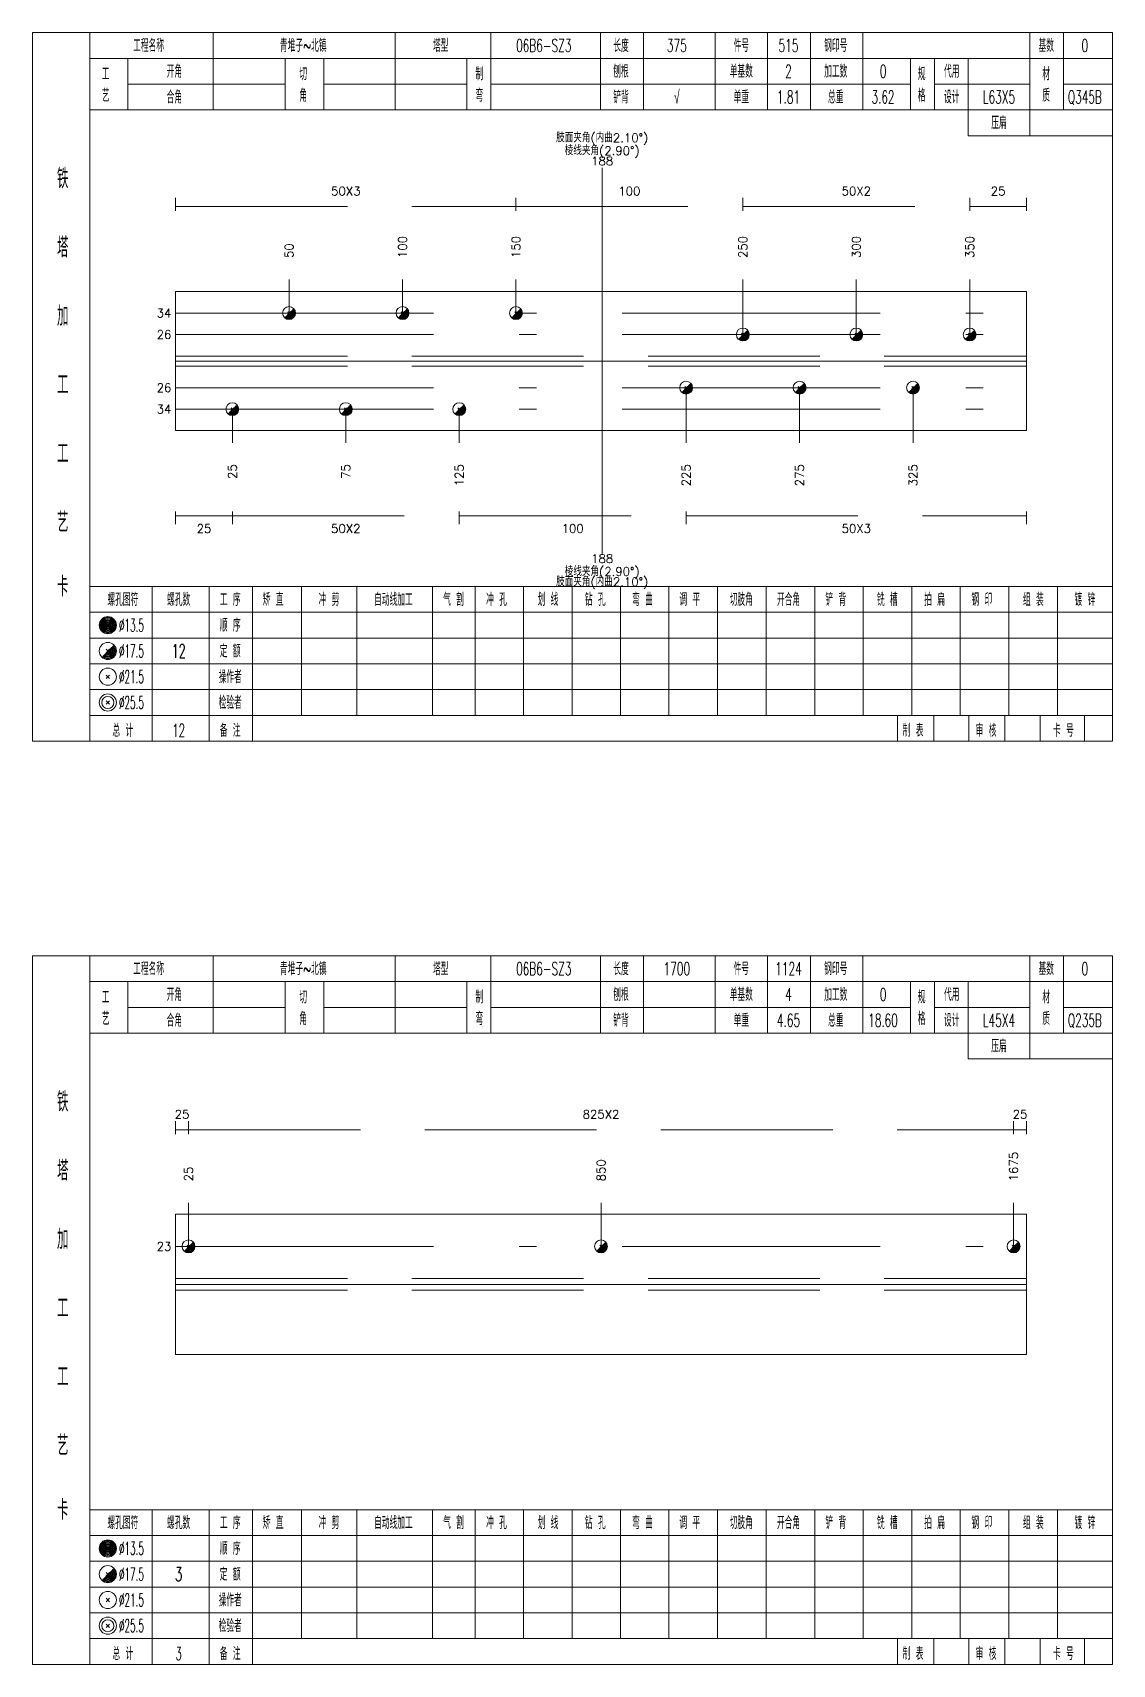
# Model space of a CAD drawing. Extents: x 0 to 30090, y 0 to 380.
# Drawn here: x 19591 to 19842.4, y 0 to 380 of the extents above; entities that cross this region are included whole.
import ezdxf
from ezdxf.enums import TextEntityAlignment as Align

# ---------------------------------------------------------------- set-up
doc = ezdxf.new("R2010")
doc.units = 0
doc.header["$LTSCALE"] = 20
doc.header["$MEASUREMENT"] = 0
for name, pattern in [('一点画线', [5.2, 3, -1, 0.2, -1]), ('制弯线', [5.9, 4, -0.5, 0.2, -0.5, 0.2, -0.5]), ('虚线', [2.75, 2, -0.75])]:
    doc.linetypes.add(name, pattern=pattern)
doc.layers.get('0').update_dxf_attribs({"linetype": 'CONTINUOUS', "lineweight": 25})
for name, color, linetype, lineweight in [('1', 7, 'CONTINUOUS', 25), ('4', 7, 'CONTINUOUS', 25), ('5', 7, 'CONTINUOUS', 25)]:
    doc.layers.add(name, color=color, linetype=linetype, lineweight=lineweight)
doc.styles.get("Standard").update_dxf_attribs({"font": 'simplex', "width": 0.7, "bigfont": 'gbhzfs.shx'})

# ---------------------------------------------------------------- blocks, each defined once
blk = doc.blocks.new('孔17.5')
at = {"layer": '5', "color": 7, "linetype": 'Continuous', "lineweight": 13}
for p, q in [((-0.2, -0.2), (0.2, 0.2)), ((-0.2, 0.2), (0.2, -0.2))]:
    blk.add_line(p, q, dxfattribs=at)
blk.add_circle((0, 0), 1, dxfattribs=at)
for radius in [0.9, 0.8, 0.7, 0.6, 0.5, 0.4, 0.3, 0.2, 0.1]:
    blk.add_arc((0, 0), radius, 225, 45, dxfattribs=at)

msp = doc.modelspace()

# ---------------------------------------------------------------- linework, layer by layer
at = {"color": 190, "linetype": '制弯线', "lineweight": 13}
for q in [(19723.61, 348.5), (19723.61, 258.5)]:
    msp.add_line((19723.61, 303.5), q, dxfattribs=at)
at = {"color": 8, "linetype": '虚线', "lineweight": 9}
for p, q in [((19624.3, 338.5), (19624.3, 341.5)), ((19624.3, 339.5), (19703.54, 339.5)), ((19703.54, 338.5), (19703.54, 341.5)), ((19703.54, 338.5), (19703.54, 341.5)), ((19703.54, 339.5), (19756.37, 339.5)), ((19756.37, 338.5), (19756.37, 341.5)), ((19756.37, 338.5), (19756.37, 341.5)), ((19756.37, 339.5), (19809.19, 339.5)), ((19809.19, 338.5), (19809.19, 341.5)), ((19809.19, 338.5), (19809.19, 341.5)), ((19809.19, 339.5), (19822.4, 339.5)), ((19822.4, 338.5), (19822.4, 341.5)), ((19624.3, 268.5), (19624.3, 265.5)), ((19624.3, 267.5), (19637.51, 267.5)), ((19637.51, 268.5), (19637.51, 265.5)), ((19637.51, 268.5), (19637.51, 265.5)), ((19637.51, 267.5), (19690.33, 267.5)), ((19690.33, 268.5), (19690.33, 265.5)), ((19690.33, 268.5), (19690.33, 265.5)), ((19690.33, 267.5), (19743.16, 267.5)), ((19743.16, 268.5), (19743.16, 265.5)), ((19743.16, 268.5), (19743.16, 265.5)), ((19743.16, 267.5), (19822.4, 267.5)), ((19822.4, 268.5), (19822.4, 265.5)), ((19624.3, 123.5), (19624.3, 126.5)), ((19627.3, 123.5), (19627.3, 126.5)), ((19627.3, 123.5), (19627.3, 126.5)), ((19819.4, 123.5), (19819.4, 126.5)), ((19819.4, 123.5), (19819.4, 126.5)), ((19822.4, 123.5), (19822.4, 126.5)), ((19624.3, 124.5), (19627.3, 124.5)), ((19627.3, 124.5), (19819.4, 124.5)), ((19819.4, 124.5), (19822.4, 124.5))]:
    msp.add_line(p, q, dxfattribs=at)
at = {"color": 7, "linetype": 'Continuous', "lineweight": 18}
for p, q in [((19624.3, 319.69), (19624.3, 287.31)), ((19624.3, 319.69), (19822.4, 319.69)), ((19822.4, 319.69), (19822.4, 287.31)), ((19624.3, 303.5), (19822.4, 303.5)), ((19624.3, 104.83), (19624.3, 72.17)), ((19624.3, 104.83), (19822.4, 104.83)), ((19822.4, 104.83), (19822.4, 72.17)), ((19624.3, 88.5), (19822.4, 88.5))]:
    msp.add_line(p, q, dxfattribs=at)
at = {"color": 7, "linetype": 'Continuous', "lineweight": 13}
for p, q in [((19650.71, 314.69), (19650.71, 322.5)), ((19677.13, 314.69), (19677.13, 322.5)), ((19703.54, 314.69), (19703.54, 322.5)), ((19756.37, 309.69), (19756.37, 322.5)), ((19782.78, 309.69), (19782.78, 322.5)), ((19809.19, 309.69), (19809.19, 322.5)), ((19743.16, 297.31), (19743.16, 284.5)), ((19769.57, 297.31), (19769.57, 284.5)), ((19795.99, 297.31), (19795.99, 284.5)), ((19637.51, 292.31), (19637.51, 284.5)), ((19663.92, 292.31), (19663.92, 284.5)), ((19690.33, 292.31), (19690.33, 284.5)), ((19627.3, 97.33), (19627.3, 107.5)), ((19723.35, 97.33), (19723.35, 107.5)), ((19819.4, 97.33), (19819.4, 107.5))]:
    msp.add_line(p, q, dxfattribs=at)
at = {"color": 3, "linetype": '一点画线', "lineweight": 13}
for p, q in [((19624.3, 314.69), (19822.4, 314.69)), ((19624.3, 309.69), (19822.4, 309.69)), ((19624.3, 297.31), (19822.4, 297.31)), ((19624.3, 292.31), (19822.4, 292.31)), ((19624.3, 97.33), (19822.4, 97.33))]:
    msp.add_line(p, q, dxfattribs=at)
at = {"color": 1, "linetype": '虚线', "lineweight": 18}
for p, q in [((19624.3, 304.69), (19822.4, 304.69)), ((19624.3, 302.31), (19822.4, 302.31)), ((19624.3, 89.83), (19822.4, 89.83)), ((19624.3, 87.17), (19822.4, 87.17))]:
    msp.add_line(p, q, dxfattribs=at)
at = {"layer": '1', "color": 7, "linetype": 'Continuous', "lineweight": 18}
for p, q in [((19624.3, 287.31), (19822.4, 287.31)), ((19624.3, 72.17), (19822.4, 72.17))]:
    msp.add_line(p, q, dxfattribs=at)
at = {"layer": '4', "color": 1, "linetype": 'Continuous', "lineweight": 18}
for p, q in [((19604.3, 215), (19604.3, 380)), ((19633, 362), (19633, 380)), ((19675.4, 362), (19675.4, 380)), ((19697.7, 362), (19697.7, 380)), ((19723.2, 362), (19723.2, 380)), ((19733.2, 362), (19733.2, 380)), ((19749.9, 362), (19749.9, 380)), ((19762.1, 362), (19762.1, 380)), ((19772.1, 362), (19772.1, 380)), ((19784.3, 362), (19784.3, 380)), ((19823.2, 356), (19823.2, 380)), ((19831, 362), (19831, 380)), ((19604.3, 374), (19842.4, 374)), ((19613.2, 362), (19613.2, 374)), ((19649.8, 362), (19649.8, 374)), ((19658.8, 362), (19658.8, 374)), ((19692.1, 362), (19692.1, 374)), ((19795.4, 362), (19795.4, 374)), ((19801, 362), (19801, 374)), ((19808.8, 356), (19808.8, 374)), ((19613.2, 368), (19649.8, 368)), ((19658.8, 368), (19692.1, 368)), ((19697.7, 368), (19795.4, 368)), ((19801, 368), (19823.2, 368)), ((19831, 368), (19842.4, 368)), ((19604.3, 362), (19842.4, 362)), ((19808.8, 356), (19842.4, 356)), ((19604.3, 251), (19842.4, 251)), ((19618.8, 215), (19618.8, 251)), ((19632.1, 215), (19632.1, 251)), ((19642.2, 215), (19642.2, 251)), ((19653.6, 221), (19653.6, 251)), ((19666.5, 221), (19666.5, 251)), ((19684.1, 221), (19684.1, 251)), ((19694, 221), (19694, 251)), ((19705.3, 221), (19705.3, 251)), ((19716.6, 221), (19716.6, 251)), ((19727.9, 221), (19727.9, 251)), ((19739.1, 221), (19739.1, 251)), ((19750.5, 221), (19750.5, 251)), ((19761.8, 221), (19761.8, 251)), ((19773.1, 221), (19773.1, 251)), ((19784.4, 221), (19784.4, 251)), ((19795.7, 221), (19795.7, 251)), ((19807, 221), (19807, 251)), ((19818.3, 221), (19818.3, 251)), ((19829.6, 221), (19829.6, 251)), ((19604.3, 245), (19842.4, 245)), ((19604.3, 239), (19842.4, 239)), ((19604.3, 233), (19842.4, 233)), ((19604.3, 227), (19842.4, 227)), ((19604.3, 221), (19842.4, 221)), ((19792.4, 215), (19792.4, 221)), ((19800.8, 215), (19800.8, 221)), ((19809, 215), (19809, 221)), ((19817.4, 215), (19817.4, 221)), ((19825.6, 215), (19825.6, 221)), ((19835.9, 215), (19835.9, 221)), ((19604.3, 0), (19604.3, 165)), ((19633, 147), (19633, 165)), ((19675.4, 147), (19675.4, 165)), ((19697.7, 147), (19697.7, 165)), ((19723.2, 147), (19723.2, 165)), ((19733.2, 147), (19733.2, 165)), ((19749.9, 147), (19749.9, 165)), ((19762.1, 147), (19762.1, 165)), ((19772.1, 147), (19772.1, 165)), ((19784.3, 147), (19784.3, 165)), ((19823.2, 141), (19823.2, 165)), ((19831, 147), (19831, 165)), ((19604.3, 159), (19842.4, 159)), ((19613.2, 147), (19613.2, 159)), ((19649.8, 147), (19649.8, 159)), ((19658.8, 147), (19658.8, 159)), ((19692.1, 147), (19692.1, 159)), ((19795.4, 147), (19795.4, 159)), ((19801, 147), (19801, 159)), ((19808.8, 141), (19808.8, 159)), ((19613.2, 153), (19649.8, 153)), ((19658.8, 153), (19692.1, 153)), ((19697.7, 153), (19795.4, 153)), ((19801, 153), (19823.2, 153)), ((19831, 153), (19842.4, 153)), ((19604.3, 147), (19842.4, 147)), ((19808.8, 141), (19842.4, 141)), ((19604.3, 36), (19842.4, 36)), ((19618.8, 0), (19618.8, 36)), ((19632.1, 0), (19632.1, 36)), ((19642.2, 0), (19642.2, 36)), ((19653.6, 6), (19653.6, 36)), ((19666.5, 6), (19666.5, 36)), ((19684.1, 6), (19684.1, 36)), ((19694, 6), (19694, 36)), ((19705.3, 6), (19705.3, 36)), ((19716.6, 6), (19716.6, 36)), ((19727.9, 6), (19727.9, 36)), ((19739.1, 6), (19739.1, 36)), ((19750.5, 6), (19750.5, 36)), ((19761.8, 6), (19761.8, 36)), ((19773.1, 6), (19773.1, 36)), ((19784.4, 6), (19784.4, 36)), ((19795.7, 6), (19795.7, 36)), ((19807, 6), (19807, 36)), ((19818.3, 6), (19818.3, 36)), ((19829.6, 6), (19829.6, 36)), ((19604.3, 30), (19842.4, 30)), ((19604.3, 24), (19842.4, 24)), ((19604.3, 18), (19842.4, 18)), ((19604.3, 12), (19842.4, 12)), ((19604.3, 6), (19842.4, 6)), ((19792.4, 0), (19792.4, 6)), ((19800.8, 0), (19800.8, 6)), ((19809, 0), (19809, 6)), ((19817.4, 0), (19817.4, 6)), ((19825.6, 0), (19825.6, 6)), ((19835.9, 0), (19835.9, 6))]:
    msp.add_line(p, q, dxfattribs=at)
at = {"layer": '4', "color": 7, "linetype": 'Continuous', "lineweight": 13}
for p, q in [((19608.3, 241.8), (19608.7, 242.2)), ((19608.7, 241.8), (19608.3, 242.2)), ((19608.1, 235.6), (19608.9, 236.4)), ((19608.1, 236.4), (19608.9, 235.6)), ((19608.1, 229.6), (19608.9, 230.4)), ((19608.1, 230.4), (19608.9, 229.6)), ((19608.1, 223.6), (19608.9, 224.4)), ((19608.1, 224.4), (19608.9, 223.6)), ((19608.3, 26.8), (19608.7, 27.2)), ((19608.7, 26.8), (19608.3, 27.2)), ((19608.1, 20.6), (19608.9, 21.4)), ((19608.1, 21.4), (19608.9, 20.6)), ((19608.1, 14.6), (19608.9, 15.4)), ((19608.1, 15.4), (19608.9, 14.6)), ((19608.1, 8.6), (19608.9, 9.4)), ((19608.1, 9.4), (19608.9, 8.6))]:
    msp.add_line(p, q, dxfattribs=at)
at = {"layer": '4', "color": 1, "linetype": 'Continuous', "lineweight": 18}
for points in [[(19591, 380), (19591, 215), (19842.4, 215), (19842.4, 380)], [(19591, 165), (19591, 0), (19842.4, 0), (19842.4, 165)]]:
    msp.add_lwpolyline(points, close=True, dxfattribs=at)
at = {"layer": '4', "color": 7, "linetype": 'Continuous', "lineweight": 13}
for centre, radius in [((19608.5, 242), 2), ((19608.5, 242), 1.8), ((19608.5, 242), 1.6), ((19608.5, 242), 1.4), ((19608.5, 242), 1.2), ((19608.5, 242), 1), ((19608.5, 242), 0.8), ((19608.5, 242), 0.6), ((19608.5, 242), 0.4), ((19608.5, 242), 0.2), ((19608.5, 236), 2), ((19608.5, 230), 2), ((19608.5, 224), 2), ((19608.5, 224), 1.4), ((19608.5, 27), 2), ((19608.5, 27), 1.8), ((19608.5, 27), 1.6), ((19608.5, 27), 1.4), ((19608.5, 27), 1.2), ((19608.5, 27), 1), ((19608.5, 27), 0.8), ((19608.5, 27), 0.6), ((19608.5, 27), 0.4), ((19608.5, 27), 0.2), ((19608.5, 21), 2), ((19608.5, 15), 2), ((19608.5, 9), 2), ((19608.5, 9), 1.4)]:
    msp.add_circle(centre, radius, dxfattribs=at)
for centre, radius in [((19608.5, 236), 1.8), ((19608.5, 236), 1.6), ((19608.5, 236), 1.4), ((19608.5, 236), 1.2), ((19608.5, 236), 1), ((19608.5, 236), 0.8), ((19608.5, 236), 0.6), ((19608.5, 236), 0.4), ((19608.5, 236), 0.2), ((19608.5, 21), 1.8), ((19608.5, 21), 1.6), ((19608.5, 21), 1.4), ((19608.5, 21), 1.2), ((19608.5, 21), 1), ((19608.5, 21), 0.8), ((19608.5, 21), 0.6), ((19608.5, 21), 0.4), ((19608.5, 21), 0.2)]:
    msp.add_arc(centre, radius, 225, 45, dxfattribs=at)

# ---------------------------------------------------------------- block references
at = {"color": 7, "linetype": 'Continuous', "lineweight": 13, "xscale": 1.5, "yscale": 1.5, "zscale": 1.5}
for p in [(19650.71, 314.69), (19677.13, 314.69), (19703.54, 314.69), (19756.37, 309.69), (19782.78, 309.69), (19809.19, 309.69), (19627.3, 97.33), (19723.35, 97.33), (19819.4, 97.33)]:
    msp.add_blockref('孔17.5', p, dxfattribs=at)
at = {"layer": '1', "color": 7, "linetype": 'Continuous', "lineweight": 13, "xscale": 1.5, "yscale": 1.5, "zscale": 1.5}
for p in [(19743.16, 297.31), (19769.57, 297.31), (19795.99, 297.31), (19637.51, 292.31), (19663.92, 292.31), (19690.33, 292.31)]:
    msp.add_blockref('孔17.5', p, dxfattribs=at)

# ---------------------------------------------------------------- texts
at = {"color": 7, "linetype": 'Continuous', "lineweight": 13}
for s, p in [('肢面夹角(内曲2.10%%d)', (19723.61, 356.5)), ('188', (19723.61, 258.5))]:
    msp.add_text(s, height=2, dxfattribs=at).set_placement(p, align=Align.TOP_CENTER)
for p in [(19723.61, 352.5), (19723.61, 254.5)]:
    msp.add_text('棱线夹角(2.90%%d)', height=2, dxfattribs=at).set_placement(p, align=Align.MIDDLE_CENTER)
for s, p in [('188', (19723.61, 348.5)), ('肢面夹角(内曲2.10%%d)', (19723.61, 250.5))]:
    msp.add_text(s, height=2, dxfattribs=at).set_placement(p, align=Align.BOTTOM_CENTER)
at = {"color": 8, "linetype": 'Continuous', "lineweight": 9}
for s, p in [('50X3', (19663.92, 341.5)), ('100', (19729.95, 341.5)), ('50X2', (19782.78, 341.5)), ('25', (19815.8, 341.5)), ('25', (19625.8, 126.5)), ('825X2', (19723.35, 126.5)), ('25', (19820.9, 126.5))]:
    msp.add_text(s, height=2, dxfattribs=at).set_placement(p, align=Align.BOTTOM_CENTER)
at = {"color": 7, "linetype": 'Continuous', "lineweight": 13}
for s, p in [('50', (19650.71, 327.5)), ('100', (19677.13, 327.5)), ('150', (19703.54, 327.5)), ('250', (19756.37, 327.5)), ('300', (19782.78, 327.5)), ('350', (19809.19, 327.5)), ('1675', (19819.4, 112.5)), ('25', (19627.3, 112.5)), ('850', (19723.35, 112.5))]:
    msp.add_text(s, height=2, rotation=90, dxfattribs=at).set_placement(p, align=Align.MIDDLE_LEFT)
for s, p in [('34', (19623.3, 314.69)), ('26', (19623.3, 309.69)), ('26', (19623.3, 297.31)), ('34', (19623.3, 292.31)), ('23', (19623.3, 97.33))]:
    msp.add_text(s, height=2, dxfattribs=at).set_placement(p, align=Align.MIDDLE_RIGHT)
at = {"color": 8, "linetype": 'Continuous', "lineweight": 9}
for s, p in [('25', (19630.9, 265.5)), ('50X2', (19663.92, 265.5)), ('100', (19716.75, 265.5)), ('50X3', (19782.78, 265.5))]:
    msp.add_text(s, height=2, dxfattribs=at).set_placement(p, align=Align.TOP_CENTER)
at = {"layer": '1', "color": 7, "linetype": 'Continuous', "lineweight": 13}
for s, p in [('25', (19637.51, 279.5)), ('75', (19663.92, 279.5)), ('125', (19690.33, 279.5)), ('225', (19743.16, 279.5)), ('275', (19769.57, 279.5)), ('325', (19795.99, 279.5))]:
    msp.add_text(s, height=2, rotation=90, dxfattribs=at).set_placement(p, align=Align.MIDDLE_RIGHT)
at = {"layer": '4', "color": 1, "linetype": 'Continuous', "lineweight": 13}
for s, height, width, p in [('工程名称', 3, 0.6, (19618, 377)), ('青堆子~北镇', 3, 0.6, (19654, 377)), ('塔型', 3, 0.6, (19686, 377)), ('06B6-SZ3', 3, 0.6, (19710, 377)), ('长度', 3, 0.6, (19728, 377)), ('375', 3, 0.6, (19741, 377)), ('件号', 3, 0.6, (19756, 377)), ('515', 3, 0.6, (19767, 377)), ('钢印号', 3, 0.6, (19778, 377)), ('基数', 3, 0.6, (19827, 377)), ('0', 3, 0.6, (19836, 377)), ('开角', 3, 0.6, (19624, 371)), ('刨根', 3, 0.6, (19728, 371)), ('单基数', 3, 0.6, (19756, 371)), ('2', 3, 0.6, (19767, 371)), ('加工数', 3, 0.6, (19778, 371)), ('0', 3, 0.6, (19789, 371)), ('代用', 3, 0.6, (19805, 371)), ('工', 3, 0.6, (19608, 370.4)), ('切', 3, 0.6, (19654, 370.4)), ('制', 3, 0.6, (19695, 370.4)), ('规', 3, 0.6, (19798, 370.4)), ('材', 3, 0.6, (19827, 370.4)), ('艺', 3, 0.6, (19608, 365.4)), ('合角', 3, 0.6, (19624, 365)), ('角', 3, 0.6, (19654, 365.4)), ('弯', 3, 0.6, (19695, 365.4)), ('铲背', 3, 0.6, (19728, 365)), ('√', 3, 0.6, (19741, 365)), ('单重', 3, 0.6, (19756, 365)), ('1.81', 3, 0.6, (19767, 365)), ('总重', 3, 0.6, (19778, 365)), ('3.62', 3, 0.6, (19789, 365)), ('格', 3, 0.6, (19798, 365.4)), ('设计', 3, 0.6, (19805, 365)), ('L63X5', 3, 0.6, (19816, 365)), ('质', 3, 0.6, (19827, 365.4)), ('Q345B', 3, 0.6, (19836, 365)), ('压扁', 3, 0.6, (19816, 359)), ('铁', 4.6, 0.8, (19598, 346)), ('塔', 4.6, 0.8, (19598, 330)), ('加', 4.6, 0.8, (19598, 314)), ('工', 4.6, 0.8, (19598, 298)), ('工', 4.6, 0.8, (19598, 282)), ('艺', 4.6, 0.8, (19598, 266)), ('卡', 4.6, 0.8, (19598, 251)), ('螺孔图符', 3, 0.6, (19612, 248)), ('螺孔数', 3, 0.6, (19625, 248)), ('工 序', 3, 0.6, (19637, 248)), ('矫 直', 3, 0.6, (19647, 248)), ('冲 剪', 3, 0.6, (19660, 248)), ('自动线加工', 3, 0.6, (19675, 248)), ('气 割', 3, 0.6, (19689, 248)), ('冲 孔', 3, 0.6, (19699, 248)), ('划 线', 3, 0.6, (19711, 248)), ('钻 孔', 3, 0.6, (19722, 248)), ('弯 曲', 3, 0.6, (19733, 248)), ('调 平', 3, 0.6, (19744, 248)), ('切肢角', 3, 0.6, (19756, 248)), ('开合角', 3, 0.6, (19767, 248)), ('铲 背', 3, 0.6, (19778, 248)), ('铣 槽', 3, 0.6, (19790, 248)), ('拍 扁', 3, 0.6, (19801, 248)), ('钢 印', 3, 0.6, (19812, 248)), ('组 装', 3, 0.6, (19824, 248)), ('镀 锌', 3, 0.6, (19836, 248)), ('%%C13.5', 3, 0.5, (19614, 242)), ('顺 序', 3, 0.6, (19637, 242)), ('%%C17.5', 3, 0.5, (19614, 236)), ('12', 3.2, 0.6, (19625, 236)), ('定 额', 3, 0.6, (19637, 236)), ('操作者', 3, 0.6, (19637, 230)), ('%%C21.5', 3, 0.5, (19614, 230)), ('%%C25.5', 3, 0.5, (19614, 224)), ('检验者', 3, 0.6, (19637, 224)), ('总 计', 3, 0.6, (19612, 217.5)), ('12', 3, 0.6, (19625, 217.5)), ('备 注', 3, 0.6, (19637, 217.5)), ('制 表', 3, 0.6, (19796, 217.5)), ('审 核', 3, 0.6, (19813, 217.5)), ('卡 号', 3, 0.6, (19831, 217.5)), ('工程名称', 3, 0.6, (19618, 162)), ('青堆子~北镇', 3, 0.6, (19654, 162)), ('塔型', 3, 0.6, (19686, 162)), ('06B6-SZ3', 3, 0.6, (19710, 162)), ('长度', 3, 0.6, (19728, 162)), ('1700', 3, 0.6, (19741, 162)), ('件号', 3, 0.6, (19756, 162)), ('1124', 3, 0.6, (19767, 162)), ('钢印号', 3, 0.6, (19778, 162)), ('基数', 3, 0.6, (19827, 162)), ('0', 3, 0.6, (19836, 162)), ('工', 3, 0.6, (19608, 155.4)), ('开角', 3, 0.6, (19624, 156)), ('切', 3, 0.6, (19654, 155.4)), ('制', 3, 0.6, (19695, 155.4)), ('刨根', 3, 0.6, (19728, 156)), ('单基数', 3, 0.6, (19756, 156)), ('4', 3, 0.6, (19767, 156)), ('加工数', 3, 0.6, (19778, 156)), ('0', 3, 0.6, (19789, 156)), ('规', 3, 0.6, (19798, 155.4)), ('代用', 3, 0.6, (19805, 156)), ('材', 3, 0.6, (19827, 155.4)), ('艺', 3, 0.6, (19608, 150.4)), ('角', 3, 0.6, (19654, 150.4)), ('弯', 3, 0.6, (19695, 150.4)), ('格', 3, 0.6, (19798, 150.4)), ('质', 3, 0.6, (19827, 150.4)), ('合角', 3, 0.6, (19624, 150)), ('铲背', 3, 0.6, (19728, 150)), ('单重', 3, 0.6, (19756, 150)), ('4.65', 3, 0.6, (19767, 150)), ('总重', 3, 0.6, (19778, 150)), ('18.60', 3, 0.6, (19789, 150)), ('设计', 3, 0.6, (19805, 150)), ('L45X4', 3, 0.6, (19816, 150)), ('Q235B', 3, 0.6, (19836, 150)), ('压扁', 3, 0.6, (19816, 144)), ('铁', 4.6, 0.8, (19598, 131)), ('塔', 4.6, 0.8, (19598, 115)), ('加', 4.6, 0.8, (19598, 99)), ('工', 4.6, 0.8, (19598, 83)), ('工', 4.6, 0.8, (19598, 67)), ('艺', 4.6, 0.8, (19598, 51)), ('卡', 4.6, 0.8, (19598, 36)), ('螺孔图符', 3, 0.6, (19612, 33)), ('螺孔数', 3, 0.6, (19625, 33)), ('工 序', 3, 0.6, (19637, 33)), ('矫 直', 3, 0.6, (19647, 33)), ('冲 剪', 3, 0.6, (19660, 33)), ('自动线加工', 3, 0.6, (19675, 33)), ('气 割', 3, 0.6, (19689, 33)), ('冲 孔', 3, 0.6, (19699, 33)), ('划 线', 3, 0.6, (19711, 33)), ('钻 孔', 3, 0.6, (19722, 33)), ('弯 曲', 3, 0.6, (19733, 33)), ('调 平', 3, 0.6, (19744, 33)), ('切肢角', 3, 0.6, (19756, 33)), ('开合角', 3, 0.6, (19767, 33)), ('铲 背', 3, 0.6, (19778, 33)), ('铣 槽', 3, 0.6, (19790, 33)), ('拍 扁', 3, 0.6, (19801, 33)), ('钢 印', 3, 0.6, (19812, 33)), ('组 装', 3, 0.6, (19824, 33)), ('镀 锌', 3, 0.6, (19836, 33)), ('%%C13.5', 3, 0.5, (19614, 27)), ('顺 序', 3, 0.6, (19637, 27)), ('定 额', 3, 0.6, (19637, 21)), ('%%C17.5', 3, 0.5, (19614, 21)), ('3', 3.2, 0.6, (19625, 21)), ('%%C21.5', 3, 0.5, (19614, 15)), ('操作者', 3, 0.6, (19637, 15)), ('%%C25.5', 3, 0.5, (19614, 9)), ('检验者', 3, 0.6, (19637, 9)), ('总 计', 3, 0.6, (19612, 2.5)), ('3', 3, 0.6, (19625, 2.5)), ('备 注', 3, 0.6, (19637, 2.5)), ('制 表', 3, 0.6, (19796, 2.5)), ('审 核', 3, 0.6, (19813, 2.5)), ('卡 号', 3, 0.6, (19831, 2.5))]:
    msp.add_text(s, height=height, dxfattribs=dict(at, width=width)).set_placement(p, align=Align.MIDDLE_CENTER)

doc.saveas('drawing.dxf')
